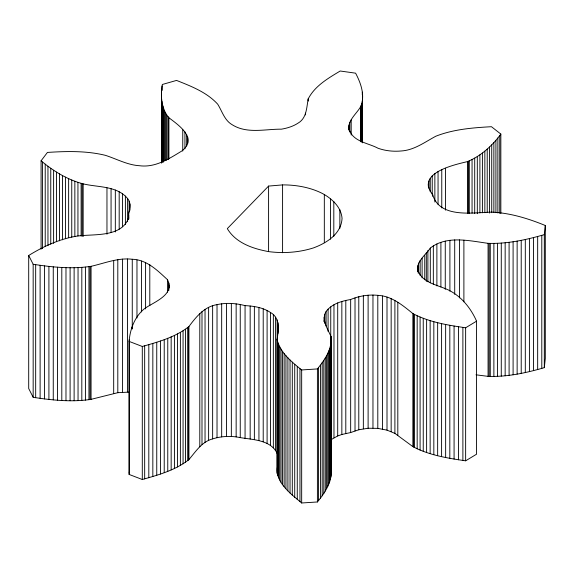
<?xml version="1.0" encoding="UTF-8"?>
<svg xmlns="http://www.w3.org/2000/svg" width="574" height="574" viewBox="0 0 574 574"><rect width="100%" height="100%" fill="white"/><g stroke="black" fill="none" stroke-linecap="round" stroke-linejoin="round"><path stroke-width="0.86" d="M348.899 129.609C347.665 120.224 356.476 113.961 360.673 106.649C365.373 95.643 360.881 83.144 355.6 73.171L340.21 71.011C328.156 78.243 314.746 85.992 308.188 98.943C306.588 107.431 306.731 118.165 298.157 123.066C293.149 126.388 287.316 128.16 281.432 129.172C265.166 129.014 247.021 134.065 232.255 124.773C224.499 120.432 222.138 111.234 217.704 104.181C206.855 92.285 191.185 86.236 176.534 80.417L162.342 84.478C160.333 95.736 161.222 108.708 168.907 117.756C179.045 125.448 197.65 138.176 182.073 150.84C169.108 158.718 155.411 167.83 139.496 165.721C127.471 165.011 116.701 158.962 105.429 155.346C86.516 150.697 66.735 151.192 47.427 152.426L41.084 160.799L41.084 249.195M128.691 219.368C127.457 212.287 132.795 204.861 127.6 198.532C116.924 185.617 97.781 187.461 83.165 183.852C67.531 179.777 53.375 171.131 41.084 160.799M417.621 271.301C416.143 261.371 425.399 255.33 430.306 248.068C446.737 235.168 469.403 240.843 488.065 243.326C507.136 244.007 526.071 239.91 544.303 234.623L545.3 225.496C528.353 218.579 510.487 213.026 492.097 212.143C474.074 212.351 439.469 218.988 432.653 194.536C415.21 173.018 455.189 164.587 467.451 161.603C480.99 156.028 492.284 145.81 500.844 134.065L491.444 126.703C472.689 127.744 453.453 129.279 435.824 136.217C424.832 142.094 414.198 150.173 401.283 150.976C393.448 151.687 385.427 150.905 378.001 148.228C367.826 142.718 351.439 141.599 348.899 127.823M417.621 268.618C420.534 283.563 439.993 284.984 450.683 291.183C462.472 297.719 471.197 308.948 476.564 321.16L465.636 327.776C447.648 325.164 429.101 322.193 412.871 313.576C402.618 305.26 391.683 295.969 377.8 295.337C368.573 294.397 359.209 295.926 350.664 299.506C342.563 300.919 334.054 303.137 328.098 309.164C319.646 317.006 327.367 328.299 330.947 336.364C332.647 348.633 324.705 359.833 317.408 368.931L317.408 501.97L301.666 502.989C290.918 493.776 274.724 482.476 277.536 466.275M317.408 501.97C324.267 493.633 330.796 483.875 331.334 472.754L331.334 339.715M277.077 473.141L277.055 339.485C278.577 330.208 280.392 317.931 270.498 312.5C263.007 307.506 253.88 306.057 245.062 305.619C235.936 303.23 226.285 302.563 217.022 304.643C204.38 306.573 196.078 316.905 188.925 326.541C175.508 337.146 158.51 341.91 142.295 346.466L129.107 341.401C130.047 329.34 134.653 316.819 144.167 308.934C152.677 302.412 175.522 295.065 167.479 279.682C157.405 270.411 146.858 259.721 132.264 259.261C118.115 257.532 104.597 263.272 91.065 266.314C71.858 269.235 52.248 267.204 33.163 264.262L28.7 255.495C43.315 246.454 59.33 239.035 76.385 236.208C92.522 233.611 121.688 238.174 128.691 217.589M277.586 454.335C271.588 439.871 253.378 439.806 240.248 437.61C231.135 435.695 221.528 436.082 212.638 438.895C201.847 441.729 195.691 451.609 188.925 459.58C175.508 470.185 158.51 474.949 142.295 479.498L129.107 474.44L129.459 471.053M475.982 374.808L488.065 376.357C507.136 377.046 526.071 372.949 544.303 367.661L545.3 358.535L545.3 225.496M268.589 186.076L227.304 228.624C235.921 243.118 253.17 248.807 268.883 251.656C283.807 253.521 298.997 252.481 313.361 247.939C326.527 243.111 341.3 233.891 342.054 218.364C341.171 207.623 333.078 199.809 324.324 194.529A58.713 33.895 0 0 0 282.587 184.907L268.589 186.076L268.589 251.261M330.746 439.849L337.699 435.946L341.846 434.489L350.664 432.545L358.786 429.775L368.113 428.247L377.8 428.376L387.005 430.134L394.898 433.384L412.871 446.615C429.101 455.232 447.648 458.203 465.636 460.814L476.564 454.199L476.564 321.16M28.7 255.495L28.7 388.533L33.163 397.301C52.248 400.243 71.858 402.274 91.065 399.346L117.806 392.688L129.042 392.107M277.055 339.485C280.098 352.666 291.599 361.85 301.666 369.95L317.408 368.931M330.947 469.403L331.334 472.754M544.303 234.623L544.303 367.661M541.791 235.369L541.791 368.408M537.666 236.524L537.666 369.563M533.54 237.6L533.54 370.639M529.415 238.597L529.415 371.629M525.303 239.509L525.303 372.548M521.214 240.334L521.214 373.373M517.138 241.073L517.138 374.112M513.099 241.726L513.099 374.765M509.095 242.278L509.095 375.317M505.156 242.737L505.156 375.776M501.274 243.096L501.274 376.128M500.844 134.065L500.844 213.535M499.753 135.572L499.753 213.248M497.873 137.99L497.873 212.99M497.507 243.34L497.507 376.379M495.914 140.343L495.914 212.667M493.862 142.632L493.862 212.28M493.877 243.455L493.877 376.494M491.731 144.856L491.731 212.717M490.275 243.455L490.275 376.494M489.514 147.016L489.514 213.083M489.127 243.419L489.127 376.458M488.065 243.326L488.065 376.357M487.218 149.089L487.218 212.488M484.843 151.091L484.843 212.696M482.404 153L482.404 212.825M479.893 154.815L479.893 212.854M477.31 156.523L477.31 213.672M474.705 158.108L474.705 213.471M472.058 159.55L472.058 213.119M469.288 160.885L469.288 213.564M468.37 161.28L468.37 213.069M467.451 161.603L467.451 213.392M465.636 327.776L465.636 460.814M463.892 240.219L463.892 301.831M462.888 327.424L462.888 460.456M459.566 239.86L459.566 297.892M458.439 326.771L458.439 459.81M454.708 239.875L454.708 294.34M454.077 326.068L454.077 459.1M449.901 240.305L449.901 291.197M449.815 325.3L449.815 458.332M445.646 324.468L445.646 457.507M445.481 168.196L445.481 210.163M445.266 241.137L445.266 289.353M441.765 169.524L441.765 207.917M441.593 323.585L441.593 456.624M440.897 242.364L440.897 287.007M438.055 171.339L438.055 204.373M437.646 322.638L437.646 455.677M436.886 243.957L436.886 285.917M434.855 173.448L434.855 202.019M433.829 321.641L433.829 454.68M433.334 245.866L433.334 284.259M432.653 194.536L432.653 196.315M432.236 175.816L432.236 194.564M430.249 178.378L430.249 191.766M430.306 248.068L430.306 282.889M430.148 320.579L430.148 453.618M428.95 181.083L428.95 188.222M428.355 183.867L428.355 186.543M427.888 250.501L427.888 281.748M426.618 319.467L426.618 452.506M426.324 252.804L426.324 281.375M424.746 255.638L424.746 279.746M423.246 318.297L423.246 451.336M422.112 258.192L422.112 277.83M420.154 260.395L420.154 275.57M420.089 317.092L420.089 450.131M418.604 263.05L418.604 272.872M418.209 271.409L418.209 273.195M417.75 265.819L417.75 271.172M417.176 315.836L417.176 448.875M414.421 314.495L414.421 447.533M413.581 314.043L413.581 447.081M412.871 313.576L412.871 446.615M397.811 302.225L397.811 435.264M394.898 300.346L394.898 433.384M391.159 298.552L391.159 431.591M387.005 297.095L387.005 430.134M382.521 296.019L382.521 429.058M377.8 295.337L377.8 428.376M372.964 295.065L372.964 428.104M368.113 295.215L368.113 428.247M363.349 295.775L363.349 428.814M362.546 94.516L362.574 142.854M362.294 92.141L362.294 94.818M362.345 101.282L362.345 142.359M361.914 103.37L361.914 141.764M361.283 105.415L361.283 142.029M361.024 106.068L361.024 141.778M360.673 106.649L360.673 141.477M358.786 296.736L358.786 429.775M355.019 297.928L355.019 430.959M351.188 119.858L351.188 135.034M350.664 299.506L350.664 432.545M349.817 122.255L349.817 132.077M348.999 125.017L348.999 130.377M345.799 300.489L345.799 433.528M341.846 301.45L341.846 434.489M339.858 209.61L339.858 228.359M337.699 302.907L337.699 435.946M333.968 304.708L333.968 437.747M333.81 201.474L333.81 236.301M331.234 337.641L331.22 474.856M331.141 336.974L331.141 470.013M330.947 336.364L330.882 477.03M330.746 306.81L330.746 336.278M330.459 199.02L330.459 239.2M330.373 346.244L330.373 479.283M329.677 348.533L329.677 481.572M328.816 350.858L328.816 483.889M328.098 309.164L328.098 331.485M327.79 353.204L327.79 486.243M326.613 355.571L326.613 488.61M326.082 311.718L326.082 326.003M325.286 357.954L325.286 490.992M324.748 314.416L324.748 323.349M324.324 194.529L324.324 242.737M324.224 320.005L324.224 321.792M324.123 317.2L324.123 321.662M323.808 360.35L323.808 493.389M322.193 362.754L322.193 495.793M320.436 365.164L320.436 498.203M318.541 367.575L318.541 500.614M308.367 98.333L308.367 101.01M308.188 98.943L308.188 100.73M305.59 113.157L305.59 114.944M301.666 369.95L301.666 502.989M299.958 368.651L299.958 501.69M297.267 366.506L297.267 499.545M294.72 364.347L294.72 497.385M292.302 362.172L292.302 495.211M290.035 359.998L290.035 493.037M287.911 357.81L287.911 490.849M285.945 355.629L285.945 488.661M284.137 353.441L284.137 486.479M282.587 184.907L282.587 252.768M282.487 351.266L282.487 484.298M281.023 349.1L281.023 482.138M279.746 346.954L279.746 479.993M278.67 344.859L278.67 477.898M278.024 322.681L278.024 333.394M277.838 342.814L277.838 475.853M277.156 319.919L277.213 473.801M275.585 317.264L275.585 450.303M273.353 314.774L273.353 447.806M270.498 312.5L270.498 445.539M267.097 310.498L267.097 443.537M263.215 308.805L263.215 441.844M258.939 307.47L258.939 440.509M254.368 306.516L254.368 439.555M250.164 306.028L250.164 439.067M245.062 305.619L245.062 438.658M240.248 304.572L240.248 437.61M236.151 303.84L236.151 436.879M231.344 303.416L231.344 436.455M226.479 303.416L226.479 436.448M221.672 303.825L221.672 436.864M217.022 304.643L217.022 437.682M212.638 305.856L212.638 438.895M208.613 307.427L208.613 440.466M205.04 309.329L205.04 442.367M201.991 311.517L201.991 444.549M199.788 313.698L199.788 446.73M188.925 326.541L188.925 459.58M188.394 327.08L188.394 460.118M187.741 137.157L187.741 143.407M187.727 327.625L187.727 460.657M186.672 134.416L186.672 146.026M185.488 329.254L185.488 462.292M184.921 131.805L184.921 148.766M183.063 330.818L183.063 463.857M182.754 129.609L182.754 151.041M180.387 332.36L180.387 465.399M177.488 333.896L177.488 466.935M174.41 335.388L174.41 468.427M171.16 336.852L171.16 469.884M169.194 285.823L169.194 287.61M168.907 117.756L168.907 158.826M168.813 283.025L168.842 290.408M168.369 117.218L168.369 159.185M167.888 116.615L167.888 159.472M167.766 338.265L167.766 471.304M167.479 279.682L167.479 292.18M166.568 114.678L166.568 160.218M165.427 112.691L165.427 160.01M164.451 110.574L164.451 160.577M164.221 339.643L164.221 472.682M163.604 108.357L163.604 161.933M162.901 106.075L162.901 162.327M162.334 103.722L162.334 161.753M162.076 85.978L162.076 90.441M161.904 101.311L161.904 162.026M161.732 88.618L161.732 90.405M161.603 98.85L161.603 163.138M161.502 91.23L161.502 162.657M160.548 340.978L160.548 474.016M156.752 342.269L156.752 475.308M152.835 343.51L152.835 476.549M149.792 264.571L149.792 305.641M148.81 344.701L148.81 477.74M145.588 262.533L145.588 308.956M144.67 345.849L144.67 478.888M142.295 346.466L142.295 479.498M141.448 261.062L141.448 311.955M136.971 259.965L136.971 318.003M132.264 259.261L132.264 328.909M132.085 327.001L132.085 328.787M129.975 203.957L129.975 210.206M129.236 339.772L129.236 472.811M129.136 201.194L129.136 211.906M129.107 341.401L129.107 474.44M128.791 215.107L128.791 218.68M128.598 212.136L128.598 219.282M127.6 198.532L127.6 221.743M127.428 258.974L127.428 392.013M125.39 196.028L125.39 224.599M122.571 193.747L122.571 226.78M122.578 259.104L122.578 392.142M119.184 191.73L119.184 229.227M117.806 259.649L117.806 392.688M115.324 190.023L115.324 231.989M113.688 260.496L113.688 393.534M111.062 188.674L111.062 232.427M106.965 187.798L106.965 234.228M91.065 266.314L91.065 399.346M90.061 266.523L90.061 399.561M88.948 266.695L88.948 399.734M85.418 267.111L85.418 400.15M83.165 183.852L83.165 236.531M82.154 183.644L82.154 236.323M81.817 267.412L81.817 400.451M81.113 183.364L81.113 236.043M78.042 267.599L78.042 400.638M77.942 182.367L77.942 235.943M74.85 181.262L74.85 236.624M74.118 267.699L74.118 400.738M71.75 180.006L71.75 237.155M70.1 267.699L70.1 400.738M68.636 178.629L68.636 237.557M65.981 267.613L65.981 400.652M65.551 177.136L65.551 238.741M62.494 175.544L62.494 239.832M61.798 267.441L61.798 400.48M59.488 173.857L59.488 240.822M57.558 267.183L57.558 400.221M56.525 172.085L56.525 241.726M53.612 170.227L53.612 243.441M53.26 266.838L53.26 399.877M50.756 168.29L50.756 244.187M48.912 266.415L48.912 399.454M47.958 166.281L47.958 245.744M45.217 164.2L45.217 246.339M44.535 265.913L44.535 398.952M42.548 162.047L42.548 248.65M40.115 265.332L40.115 398.37M35.674 264.679L35.674 397.71M33.163 264.262L33.163 397.301"/></g></svg>
